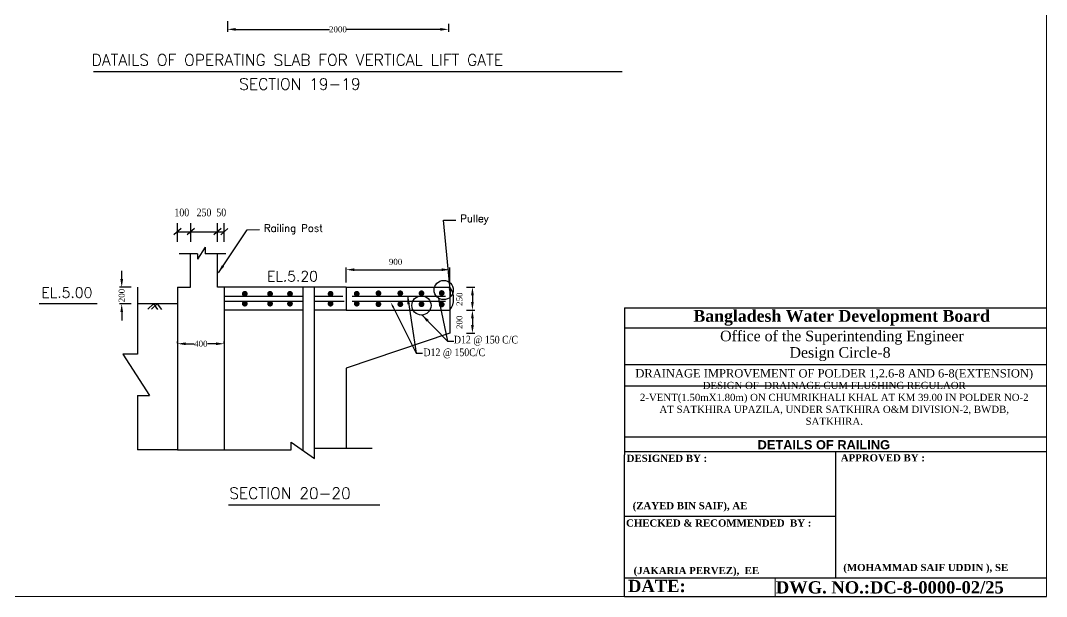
# Model space of a CAD drawing. Extents: x -545075 to 1728153, y -708141 to -305611.
# Drawn here: x 1132275 to 1175681, y -661461 to -637099 of the extents above; entities that cross this region are included whole.
import ezdxf

# ---------------------------------------------------------------- set-up
doc = ezdxf.new("R2010")
doc.units = 0
doc.header["$MEASUREMENT"] = 0
doc.layers.get('0').update_dxf_attribs({"linetype": 'CONTINUOUS'})
doc.layers.get('DEFPOINTS').update_dxf_attribs({"linetype": 'CONTINUOUS'})
doc.layers.add('Left Bank Profile', color=7, linetype='CONTINUOUS', lineweight=25)
doc.layers.add('LINE', color=7, linetype='CONTINUOUS')
doc.styles.add('Arial-200', font='arial.ttf')
doc.styles.add('BIG', font='ROMANT.SHX')
doc.styles.get("Standard").update_dxf_attribs({"font": 'times.ttf', "height": 250})
doc.dimstyles.new('3', dxfattribs={"dimtxt": 225, "dimasz": 350, "dimexe": 100, "dimexo": 25, "dimgap": 9, "dimtad": 0, "dimdec": 0, "dimzin": 0, "dimdsep": 46, "dimtxsty": 'Standard', "dimcen": 0, "dimclrt": 256, "dimadec": 0, "dimazin": 0, "dimtfac": 1, "dimtdec": 0, "dimtofl": 0, "dimtmove": 2, "dimatfit": 3, "dimfxl": 1, "dimtolj": 1, "dimtzin": 0, "dimarcsym": 0})

# ---------------------------------------------------------------- blocks, each defined once
blk = doc.blocks.new('*D213')
at = {"layer": 'DEFPOINTS', "color": 0, "lineweight": -2}
for p in [(1150440, -647639), (1146054, -648205), (1150440, -648205)]:
    blk.add_point(p, dxfattribs=at)
at = {"layer": 'LINE', "color": 0, "lineweight": -2}
for p, q in [((1146054, -648180), (1146054, -647539)), ((1150440, -648180), (1150440, -647539)), ((1146404, -647639), (1150090, -647639))]:
    blk.add_line(p, q, dxfattribs=at)
for points in [[(1146404, -647580), (1146404, -647697), (1146054, -647639)], [(1150090, -647580), (1150090, -647697), (1150440, -647639)]]:
    blk.add_solid(points, dxfattribs=at)
at = {"layer": 'LINE', "insert": (1148142, -647306), "char_height": 250, "attachment_point": 5}
blk.add_mtext('\\A1;900', dxfattribs=at)
blk = doc.blocks.new('*D214')
at = {"layer": 'DEFPOINTS', "color": 0, "lineweight": -2}
for p in [(1151115, -648371), (1151115, -649349), (1151394, -649349)]:
    blk.add_point(p, dxfattribs=at)
at = {"layer": 'LINE', "color": 0, "lineweight": -2}
for p, q in [((1151140, -648371), (1151494, -648371)), ((1151394, -648721), (1151394, -648999)), ((1151140, -649349), (1151494, -649349))]:
    blk.add_line(p, q, dxfattribs=at)
for points in [[(1151336, -648721), (1151453, -648721), (1151394, -648371)], [(1151336, -648999), (1151453, -648999), (1151394, -649349)]]:
    blk.add_solid(points, dxfattribs=at)
at = {"layer": 'LINE', "insert": (1150846, -648887), "char_height": 250, "attachment_point": 5, "rotation": 90}
blk.add_mtext('\\A1;250', dxfattribs=at)
blk = doc.blocks.new('*D215')
at = {"layer": 'DEFPOINTS', "color": 0, "lineweight": -2}
for p in [(1151115, -649349), (1151115, -650327), (1151394, -650327)]:
    blk.add_point(p, dxfattribs=at)
at = {"layer": 'LINE', "color": 0, "lineweight": -2}
for p, q in [((1151140, -649349), (1151494, -649349)), ((1151394, -649699), (1151394, -649977)), ((1151140, -650327), (1151494, -650327))]:
    blk.add_line(p, q, dxfattribs=at)
for points in [[(1151336, -649699), (1151453, -649699), (1151394, -649349)], [(1151336, -649977), (1151453, -649977), (1151394, -650327)]]:
    blk.add_solid(points, dxfattribs=at)
at = {"layer": 'LINE', "insert": (1150846, -649865), "char_height": 250, "attachment_point": 5, "rotation": 90}
blk.add_mtext('\\A1;200', dxfattribs=at)
blk = doc.blocks.new('*D220')
at = {"layer": 'DEFPOINTS', "color": 0, "lineweight": -2}
for p in [(1138910, -650771), (1140895, -650771), (1140895, -650771)]:
    blk.add_point(p, dxfattribs=at)
at = {"layer": 'LINE', "color": 0, "lineweight": -2}
for p, q in [((1138910, -650746), (1138910, -650671)), ((1139260, -650771), (1139626, -650771)), ((1140545, -650771), (1140179, -650771)), ((1140895, -650746), (1140895, -650671))]:
    blk.add_line(p, q, dxfattribs=at)
for points in [[(1139260, -650713), (1139260, -650829), (1138910, -650771)], [(1140545, -650713), (1140545, -650829), (1140895, -650771)]]:
    blk.add_solid(points, dxfattribs=at)
at = {"layer": 'LINE', "insert": (1139903, -650771), "char_height": 250, "attachment_point": 5}
blk.add_mtext('\\A1;400', dxfattribs=at)
blk = doc.blocks.new('*D221')
at = {"layer": 'DEFPOINTS', "color": 0, "lineweight": -2}
for p in [(1136979, -648380), (1136556, -649084), (1136979, -649084)]:
    blk.add_point(p, dxfattribs=at)
at = {"layer": 'LINE', "color": 0, "lineweight": -2}
for p, q in [((1136556, -648030), (1136556, -647680)), ((1136954, -648380), (1136456, -648380)), ((1136954, -649084), (1136456, -649084)), ((1136556, -649434), (1136556, -649784))]:
    blk.add_line(p, q, dxfattribs=at)
for points in [[(1136498, -648030), (1136615, -648030), (1136556, -648380)], [(1136498, -649434), (1136615, -649434), (1136556, -649084)]]:
    blk.add_solid(points, dxfattribs=at)
at = {"layer": 'LINE', "insert": (1136556, -648732), "char_height": 250, "attachment_point": 5, "rotation": 90}
blk.add_mtext('\\A1;200', dxfattribs=at)
blk = doc.blocks.new('*D545')
at = {"layer": 'DEFPOINTS', "color": 0, "lineweight": -2}
for p in [(1141027, -637102), (1150380, -637208), (1141027, -637473)]:
    blk.add_point(p, dxfattribs=at)
at = {"layer": 'LINE', "color": 0, "lineweight": -2}
for p, q in [((1141027, -637127), (1141027, -637573)), ((1141377, -637473), (1145345, -637473)), ((1150030, -637473), (1146062, -637473)), ((1150380, -637233), (1150380, -637573))]:
    blk.add_line(p, q, dxfattribs=at)
for points in [[(1141377, -637415), (1141377, -637531), (1141027, -637473)], [(1150030, -637415), (1150030, -637531), (1150380, -637473)]]:
    blk.add_solid(points, dxfattribs=at)
at = {"layer": 'LINE', "insert": (1145704, -637473), "char_height": 250, "attachment_point": 5}
blk.add_mtext('\\A1;2000', dxfattribs=at)

msp = doc.modelspace()

# ---------------------------------------------------------------- linework, layer by layer
at = {"color": 7, "linetype": 'ByBlock', "lineweight": 20}
msp.add_lwpolyline([(1102269.689, -661461.155), (1102269.689, -609548.615), (1175681.362, -609548.615), (1175681.362, -661461.155), (1102269.689, -661461.155)], close=True, dxfattribs=at)
at = {"layer": 'Left Bank Profile'}
msp.add_lwpolyline([(1157823.454, -661461.155), (1175681.362, -661461.155)], dxfattribs=at)
msp.add_lwpolyline([(1157823.454, -661461.155), (1175681.362, -661461.155)], dxfattribs=at)
at = {"layer": 'LINE'}
for p, q in [((1138910.303, -646454.876), (1138910.303, -645666.764)), ((1139475.448, -646454.876), (1139475.448, -645666.764)), ((1140602.608, -646454.876), (1140602.608, -645666.764)), ((1140894.749, -646454.876), (1140894.749, -645666.764)), ((1139064.463, -645899.263), (1138759.859, -646169.395)), ((1138906.495, -646039.354), (1140894.749, -646039.354)), ((1139629.608, -645899.263), (1139325.004, -646169.395)), ((1140756.769, -645899.263), (1140452.164, -646169.395)), ((1141048.909, -645899.263), (1140744.305, -646169.395)), ((1140092.935, -646690.534), (1139759.356, -647190.649)), ((1140092.935, -646690.534), (1140092.935, -646968.376)), ((1139759.356, -646968.376), (1138992.126, -646968.376)), ((1139472.608, -648379.736), (1139472.608, -646968.376)), ((1139759.356, -646968.376), (1139759.356, -647190.649)), ((1140964.153, -646968.376), (1140092.935, -646968.376)), ((1140602.608, -648379.736), (1140602.608, -646968.376)), ((1137225.656, -648379.736), (1137225.656, -651212.4)), ((1138910.303, -648379.736), (1138910.303, -655261.087)), ((1138910.303, -648379.736), (1139472.608, -648379.736)), ((1146053.872, -648379.736), (1140602.608, -648379.736)), ((1140894.749, -648379.736), (1140894.749, -655261.087)), ((1144220.019, -648379.736), (1144220.019, -655277.934)), ((1144695.019, -648379.736), (1144695.019, -655605.654)), ((1146053.872, -648379.736), (1150440.022, -648379.736)), ((1150252.534, -648765.933), (1146308.666, -648765.933)), ((1135522.151, -649084.138), (1133068.541, -649084.138)), ((1138910.303, -649084.138), (1137225.656, -649084.138)), ((1150252.534, -648987.177), (1146308.666, -648987.177)), ((1148009.452, -649160.945), (1149013.11, -651166.28)), ((1150440.022, -649354.436), (1150440.022, -650322.885)), ((1157823.454, -649256.032), (1175681.362, -649256.032)), ((1157823.454, -649256.032), (1157823.454, -655468.223)), ((1150440.022, -649609.219), (1150440.022, -649609.219)), ((1157823.454, -650102.718), (1175681.362, -650102.718)), ((1150440.022, -650322.885), (1146052.916, -651803.037)), ((1137225.656, -651212.4), (1136607.957, -651212.4)), ((1136607.957, -651212.4), (1137728.334, -652957.383)), ((1146052.916, -651803.037), (1146053.872, -655181.984)), ((1157823.454, -651649.188), (1175681.362, -651649.188)), ((1157823.454, -652545.967), (1175681.362, -652545.967)), ((1137225.656, -652957.383), (1137225.656, -655261.087)), ((1137225.656, -652957.383), (1137728.334, -652957.383)), ((1157823.454, -654712.864), (1175681.362, -654712.864)), ((1138910.303, -655261.087), (1137225.656, -655261.087)), ((1157823.454, -655326.24), (1175681.362, -655326.24)), ((1166752.408, -655326.24), (1166752.408, -660668.679)), ((1157823.454, -661461.155), (1157823.454, -655468.223)), ((1157823.454, -658061.543), (1166752.408, -658061.543)), ((1157823.454, -660668.679), (1175681.362, -660668.679)), ((1161174.069, -660668.679), (1175681.362, -660668.679)), ((1161174.069, -660668.679), (1175681.362, -660668.679)), ((1161174.069, -660668.679), (1175681.362, -660668.679))]:
    msp.add_line(p, q, dxfattribs=at)
at = {"layer": 'LINE', "color": 0, "linetype": 'ByBlock', "lineweight": -2}
for p, q in [((1146053.872, -648379.736), (1146053.872, -649354.436)), ((1144220.019, -648765.933), (1140894.749, -648765.933)), ((1145913.307, -648765.933), (1144695.019, -648765.933)), ((1137897.307, -649084.138), (1137657.307, -649312.578)), ((1138056.307, -649084.138), (1137816.307, -649312.578)), ((1137897.307, -649084.138), (1138076.307, -649319.578)), ((1138056.307, -649084.138), (1138235.307, -649319.578)), ((1144220.019, -648987.177), (1140894.749, -648987.177)), ((1144220.019, -649354.436), (1140894.749, -649354.436)), ((1145962.307, -648987.177), (1144695.019, -648987.177)), ((1146053.872, -649354.436), (1144695.019, -649354.436))]:
    msp.add_line(p, q, dxfattribs=at)
at = {"layer": 'LINE', "linetype": 'Continuous'}
for p in [(1150440.022, -648379.736), (1146053.872, -649354.436)]:
    msp.add_line(p, (1150440.022, -649354.436), dxfattribs=at)
at = {"layer": 'LINE', "lineweight": 9}
msp.add_line((1175681.362, -649256.032), (1175681.362, -661461.155), dxfattribs=at)
at = {"layer": 'LINE', "color": 5}
msp.add_line((1149013.11, -651166.28), (1149282.201, -651166.28), dxfattribs=at)
at = {"layer": 'LINE', "color": 7, "lineweight": 9}
for p, q in [((1164205.989, -660668.679), (1164205.989, -661461.155)), ((1175681.362, -661461.155), (1158417.685, -661461.155)), ((1171997.31, -661461.155), (1173204.645, -661461.155))]:
    msp.add_line(p, q, dxfattribs=at)
at = {"layer": 'LINE'}
for points in [[(1157722.554, -639271.512), (1135360.339, -639271.512)], [(1138910.303, -655261.087), (1143727.858, -655261.087), (1143727.858, -654938.373), (1144715.317, -655619.658), (1144716.001, -655181.984), (1147157.041, -655181.984)], [(1147480.407, -657595.985), (1141070.419, -657595.985)]]:
    msp.add_lwpolyline(points, dxfattribs=at)
at = {"layer": 'LINE', "const_width": 121.838}
for points in [[(1141702.316, -648658.313, -1), (1141824.154, -648658.313, -1)], [(1142771.316, -648658.313, -1), (1142893.154, -648658.313, -1)], [(1143614.316, -648658.313, -1), (1143736.154, -648658.313, -1)], [(1145331.316, -648658.313, -1), (1145453.154, -648658.313, -1)], [(1146438.316, -648658.313, -1), (1146560.154, -648658.313, -1)], [(1147356.875, -648636.201, -1), (1147478.712, -648636.201, -1)], [(1148282.073, -648636.201, -1), (1148403.91, -648636.201, -1)], [(1149178.498, -648636.201, -1), (1149300.336, -648636.201, -1)], [(1150033.605, -648625.145, -1), (1150155.442, -648625.145, -1)], [(1141702.316, -649075.859, 1), (1141824.154, -649075.859, 1)], [(1142771.316, -649075.859, 1), (1142893.154, -649075.859, 1)], [(1143614.316, -649075.859, 1), (1143736.154, -649075.859, 1)], [(1145331.316, -649075.859, 1), (1145453.154, -649075.859, 1)], [(1146438.316, -649075.859, 1), (1146560.154, -649075.859, 1)], [(1147356.875, -649097.971, 1), (1147478.712, -649097.971, 1)], [(1148282.073, -649097.971, 1), (1148403.91, -649097.971, 1)], [(1149178.498, -649097.971, 1), (1149300.336, -649097.971, 1)], [(1150033.605, -649109.027, 1), (1150155.442, -649109.027, 1)]]:
    msp.add_lwpolyline(points, format="xyb", close=True, dxfattribs=at)
at = {"layer": 'LINE'}
for centre in [(1150179.401, -648500.378), (1149237.353, -649150.086)]:
    msp.add_circle(centre, 406.116, dxfattribs=at)
msp.add_arc((1149769.731, -648867.086), 828.734, 323.9801526, 36.0198474, dxfattribs=at)
msp.add_solid([(1148009.488, -649251.757), (1148082.123, -649215.403), (1147936.745, -649015.674)], dxfattribs=at)

# ---------------------------------------------------------------- texts
at = {"color": 0, "linetype": 'ByBlock', "lineweight": -2, "insert": (1163457.698, -655241.66), "char_height": 388.25983, "width": 20932.63912, "attachment_point": 7, "style": 'Arial-200'}
msp.add_mtext('{\\fArial|b1|i0|c0|p34;DETAILS OF RAILING}', dxfattribs=at)
at = {"layer": 'LINE', "style": 'BIG'}
for s, height, p in [('DATAILS OF OPERATING SLAB FOR VERTICAL LIFT GATE', 480, (1135285.746, -639008.512)), ('SECTION 19-19', 480, (1141523.612, -640025.291)), ('EL.5.20', 433.2, (1142705.035, -648134.029)), ('EL.5.00', 433.2, (1133161.858, -648823.95)), ('SECTION 20-20', 480, (1141104.604, -657332.986))]:
    msp.add_text(s, height=height, dxfattribs=at).set_placement(p)
at = {"layer": 'LINE', "width": 0.85}
for s, p in [('100   250  50', (1138786.065, -645379.402)), ('D12 @ 150 C/C', (1150608.59, -650758.9)), ('D12 @ 150C/C', (1149321.645, -651296.351))]:
    msp.add_text(s, height=324.9, dxfattribs=at).set_placement(p)
at = {"layer": 'LINE', "char_height": 311.04, "attachment_point": 4, "style": 'BIG'}
for s, insert in [('Pulley', (1150881.864, -645525.437)), ('Railing Post', (1142576.69, -645930.825))]:
    msp.add_mtext(s, dxfattribs=dict(at, insert=insert))
at = {"layer": 'LINE', "color": 7, "lineweight": 9}
for s, insert, char_height, width, attachment_point in [('{\\fTimes New Roman|b1|i0|c0|p18;Bangladesh Water Development Board}', (1160744.161, -649344.359), 497.51809, 17870.68828, 1), ('{\\fTimes New Roman|b0|i0|c0|p18;Office of the Superintending Engineer}', (1161871.804, -650219.202), 445.23095, 15992.55112, 1), ('{\\fTimes New Roman|b0|i0|c0|p18;Design Circle-8}', (1164808.73, -650915.421), 445.23095, 15992.55112, 1), ('{\\fTimes New Roman Greek|b0|i0|c0|p18;\\C256;DRAINAGE IMPROVEMENT OF POLDER 1,2.6-8 AND 6-8(EXTENSION)}', (1166701.604, -652309.94), 350, 17410.56988, 8), ('{\\fTimes New Roman Greek|b0|i0|c0|p18;\\C256;DESIGN OF  DRAINAGE CUM FLUSHING REGULAOR\\P2-VENT(1.50mX1.80m) ON CHUMRIKHALI KHAL AT KM 39.00 IN POLDER NO-2 AT SATKHIRA UPAZILA, UNDER SATKHIRA O&M DIVISION-2, BWDB, SATKHIRA.}', (1166701.604, -654206.755), 302.878199, 16855.77975, 8)]:
    msp.add_mtext(s, dxfattribs=dict(at, insert=insert, char_height=char_height, width=width, attachment_point=attachment_point))
at = {"layer": 'LINE', "color": 7, "lineweight": 9, "attachment_point": 1}
for s, insert, char_height in [('{\\fTimes New Roman|b1|i0|c0|p18;APPROVED BY :}', (1166978.762, -655445.25), 302.8782), ('{\\fTimes New Roman|b1|i0|c0|p18;DESIGNED BY :}', (1157919.223, -655464.854), 302.8782), ('{\\fTimes New Roman|b1|i0|c0|p18;\\C0;(ZAYED BIN SAIF), AE}', (1158173.105, -657469.321), 302.8782), ('{\\fTimes New Roman|b1|i0|c0|p18;CHECKED & RECOMMENDED  BY :}', (1157894.327, -658202.061), 302.8782), ('{\\fTimes New Roman|b1|i0|c0|p18;\\C0;(JAKARIA PERVEZ),  EE  }', (1158212.844, -660212.379), 302.8782), ('{\\fTimes New Roman|b1|i0|c0|p18;\\C0;(MOHAMMAD SAIF UDDIN ), SE}', (1167085.358, -660083.317), 302.8782), ('{\\fTimes New Roman|b1|i0|c0|p18;DATE:}', (1157976.885, -660757.071), 518.95951), (' {\\fTimes New Roman|b1|i0|c0|p18;DWG. NO.:DC-8-0000-02/25}', (1164032.513, -660815.892), 518.95951)]:
    msp.add_mtext(s, dxfattribs=dict(at, insert=insert, char_height=char_height))

# ---------------------------------------------------------------- dimensions: what is measured, and where the dimension line sits
at = {"layer": 'LINE'}
for base, p1, p2, angle, text, override, picture, middle in [((1141026.999, -637473.008), (1150380.307, -637207.528), (1141026.999, -637101.578), 180, '2000', {"dimtxt": 350, "dimgap": 0, "dimclrd": 0, "dimclre": 0}, '*D545', (1145703.653, -637473.008)), ((1136556.395, -649084.138), (1136978.908, -648379.736), (1136978.908, -649084.138), 90, '200', {"dimtxt": 350, "dimclrd": 0, "dimclre": 0}, '*D221', (1136556.395, -648731.937))]:
    dim = msp.add_linear_dim(base=base, p1=p1, p2=p2, angle=angle, text=text, dimstyle='3', override=override, dxfattribs=at)
    dim.commit()
    dim.dimension.update_dxf_attribs({"geometry": picture, "text_midpoint": middle})
dim = msp.add_linear_dim(base=(1150440.022, -647638.792), p1=(1146053.872, -648205.394), p2=(1150440.022, -648205.394), text='900', dimstyle='3', override={"dimtxt": 350, "dimclrd": 0, "dimclre": 0}, dxfattribs=at)
dim.commit()
dim.dimension.update_dxf_attribs({"geometry": '*D213', "text_midpoint": (1148142.483, -647306.429), "dimtype": 160})
for base, p1, p2, text, picture, middle in [((1151394.349, -649349.08), (1151114.576, -648370.841), (1151114.576, -649349.08), '250', '*D214', (1150846.361, -648886.657)), ((1151394.349, -650327.319), (1151114.576, -649349.08), (1151114.576, -650327.319), '200', '*D215', (1150846.361, -649864.896))]:
    dim = msp.add_linear_dim(base=base, p1=p1, p2=p2, angle=90, text=text, dimstyle='3', override={"dimtxt": 350, "dimclrd": 0, "dimclre": 0}, dxfattribs=at)
    dim.commit()
    dim.dimension.update_dxf_attribs({"geometry": picture, "text_midpoint": middle, "dimtype": 160})
dim = msp.add_linear_dim(base=(1140894.749, -650771.118), p1=(1138910.303, -650771.118), p2=(1140894.749, -650771.118), text='400', dimstyle='3', override={"dimtxt": 350, "dimclrd": 0, "dimclre": 0}, dxfattribs=at)
dim.commit()
dim.dimension.update_dxf_attribs({"geometry": '*D220', "text_midpoint": (1139902.526, -650771.118)})

# ---------------------------------------------------------------- leaders
at = {"layer": 'LINE', "ltscale": 5}
for points in [[(1150477.554, -648776.123), (1150172.33, -645545.635), (1150687.987, -645540.212)], [(1140645.483, -647769.37), (1141867.156, -645951.023), (1142382.813, -645945.6)]]:
    msp.add_leader(points, dimstyle='3', override={"dimgap": 9, "dimtad": 0, "dimfxl": 700}, dxfattribs=at)
at = {"layer": 'LINE'}
for points, override in [([(1148641.043, -648750.379), (1149013.11, -651166.28)], {"dimgap": 9, "dimtad": 0, "dimfxl": 0.12}), ([(1149963.071, -648837.384), (1150345.525, -650665.507)], {"dimgap": 9, "dimtad": 0, "dimfxl": 0.12}), ([(1149257.541, -649551.99), (1150345.525, -650665.507), (1150607.652, -650665.507)], {"dimtxt": 350, "dimclrd": 0, "dimclre": 0})]:
    msp.add_leader(points, dimstyle='3', override=override, dxfattribs=at)

doc.saveas('drawing.dxf')
